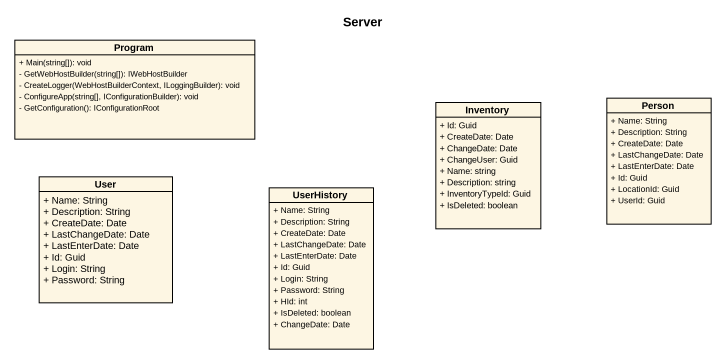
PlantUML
@startuml
title Server
hide circle
hide empty members
skinparam classAttributeIconSize 0
class Program {
  + Main(string[]): void
  - GetWebHostBuilder(string[]): IWebHostBuilder
  - CreateLogger(WebHostBuilderContext, ILoggingBuilder): void
  - ConfigureApp(string[], IConfigurationBuilder): void
  - GetConfiguration(): IConfigurationRoot
}
class Inventory {
  + Id: Guid
  + CreateDate: Date
  + ChangeDate: Date
  + ChangeUser: Guid
  + Name: string
  + Description: string
  + InventoryTypeId: Guid
  + IsDeleted: boolean
}
class "Person" as Person_ {
  + Name: String
  + Description: String
  + CreateDate: Date
  + LastChangeDate: Date
  + LastEnterDate: Date
  + Id: Guid
  + LocationId: Guid
  + UserId: Guid
}
class User {
  + Name: String
  + Description: String
  + CreateDate: Date
  + LastChangeDate: Date
  + LastEnterDate: Date
  + Id: Guid
  + Login: String
  + Password: String
}
class UserHistory {
  + Name: String
  + Description: String
  + CreateDate: Date
  + LastChangeDate: Date
  + LastEnterDate: Date
  + Id: Guid
  + Login: String
  + Password: String
  + HId: int
  + IsDeleted: boolean
  + ChangeDate: Date
}
@enduml
